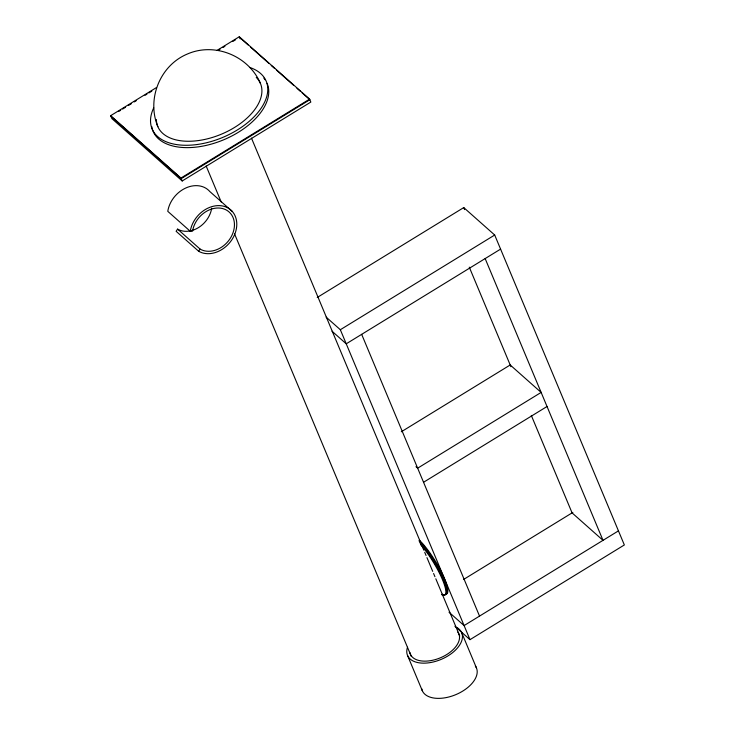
<?xml version="1.0" encoding="UTF-8"?>
<svg xmlns="http://www.w3.org/2000/svg" width="735" height="735" viewBox="0 0 735 735"><rect width="100%" height="100%" fill="white"/><g stroke="black" fill="none" stroke-linecap="round" stroke-linejoin="round"><path stroke-width="1.1" d="M260.429 83.413C248.752 56.035 214.978 42.051 187.6 53.921C159.954 65.24 146.44 99.179 157.869 126.677M211.689 208.207A23.658 18.788 -48.4 0 1 177.594 229.127L176.124 231.286L198.625 251.241A26.285 20.865 -48.4 0 0 233.84 236.312A26.285 20.865 -48.4 0 0 221.042 205.736A26.285 20.865 -48.4 0 0 190.273 231.286L167.773 211.322A26.285 20.865 -48.4 0 1 185.459 188.151A26.285 20.865 -48.4 0 1 209.843 191.559L232.343 211.524M198.625 251.241L200.095 249.091A23.658 18.788 -48.4 0 0 231.791 235.65A23.658 18.788 -48.4 0 0 220.279 208.124A23.658 18.788 -48.4 0 0 192.579 231.121L190.273 231.286M216.871 50.504L239.288 36.75L309.6 99.124L310.832 102.064L182.197 180.975L111.885 118.601L110.654 115.671L156.454 87.566M118.702 111.472L120.65 110.278M122.598 109.083L125.52 107.282M128.441 105.491L131.372 103.699M134.294 101.908L136.241 100.713M145.006 95.329L146.963 94.135M148.911 92.941L151.833 91.14M218.093 50.485L220.041 49.291M222.971 47.499L224.919 46.305M232.71 41.518L235.632 39.727M110.654 115.671L180.966 178.045L309.6 99.124M317.217 297.482L463.757 207.582L494.692 235.025L624.346 544.957L469.987 639.661L454.937 626.303M326.129 317.116L340.342 329.721L494.692 235.025M500.59 249.11L346.231 343.815L332.018 331.2M401.301 431.785L510.2 364.973L541.135 392.416L417.655 468.177L415.982 466.697M423.544 482.27L547.033 406.501M463.445 579.547L572.859 512.414M618.447 530.872L464.097 625.568L449.039 612.218M239.537 37.338L248.108 44.945M250.681 47.224L268.688 63.201M271.261 65.479L274.688 68.52M276.406 70.045L293.55 85.26M296.986 88.301L300.413 91.342M302.131 92.867L309.848 99.712L181.214 178.633L110.902 116.249M177.594 229.127L200.095 249.091M463.757 207.582L464.603 209.594M485.155 258.582L603.012 540.344L572.078 512.892L531.313 415.45M469.279 267.154L510.926 366.719M239.288 36.75L240.189 38.9M361.666 334.342L479.532 616.105M340.342 329.721L469.987 639.661M461.681 632.633L476.409 667.849M251.48 138.143L423.838 550.193M424.729 552.307L426.061 555.485M426.943 557.608L432.704 571.371M433.586 573.493L434.918 576.672M435.809 578.785L459.733 635.986M206.149 165.991L221.217 202.006M234.511 233.776L411.297 656.419M407.548 655.464L422.285 690.679M180.966 178.045L182.197 180.975M419.566 540.354A34.012 7.387 58.5 0 1 441.744 572.694A34.012 7.387 58.5 0 1 446.071 594.119M418.922 540.749A34.012 7.387 58.5 0 1 441.101 573.089A34.012 7.387 58.5 0 1 445.428 594.514M419.749 542.632A34.012 7.387 58.5 0 1 442.681 578.261A34.012 7.387 58.5 0 1 442.13 594.174M420.622 544.672A34.012 7.387 58.5 0 1 442.516 579.796A34.012 7.387 58.5 0 1 441.487 594.569M475.325 665.947A29.372 16.675 -22.7 0 1 455.93 694.593A29.372 16.675 -22.7 0 1 421.66 688.585M459.871 629.858A29.372 16.675 -22.7 0 1 437.426 660.793A29.372 16.675 -22.7 0 1 407.512 647.259M456.665 627.387A29.372 16.675 -22.7 0 1 459.053 629.05M457.859 632.128A26.285 14.92 -22.7 0 1 440.504 657.761A26.285 14.92 -22.7 0 1 409.836 652.386M256.249 77.386A55.658 31.605 -22.7 0 1 221.612 134.092A55.658 31.605 -22.7 0 1 156.371 119.511M249.606 67.39A61.841 35.115 -22.7 0 1 256.919 113.704A61.841 35.115 -22.7 0 1 182.308 145.172A61.841 35.115 -22.7 0 1 153.725 107.834M267.108 83.358A61.841 35.115 -22.7 0 1 219.802 141.331A61.841 35.115 -22.7 0 1 151.741 126.493M263.828 78.121A61.841 35.115 -22.7 0 1 265.114 79.784"/></g></svg>
